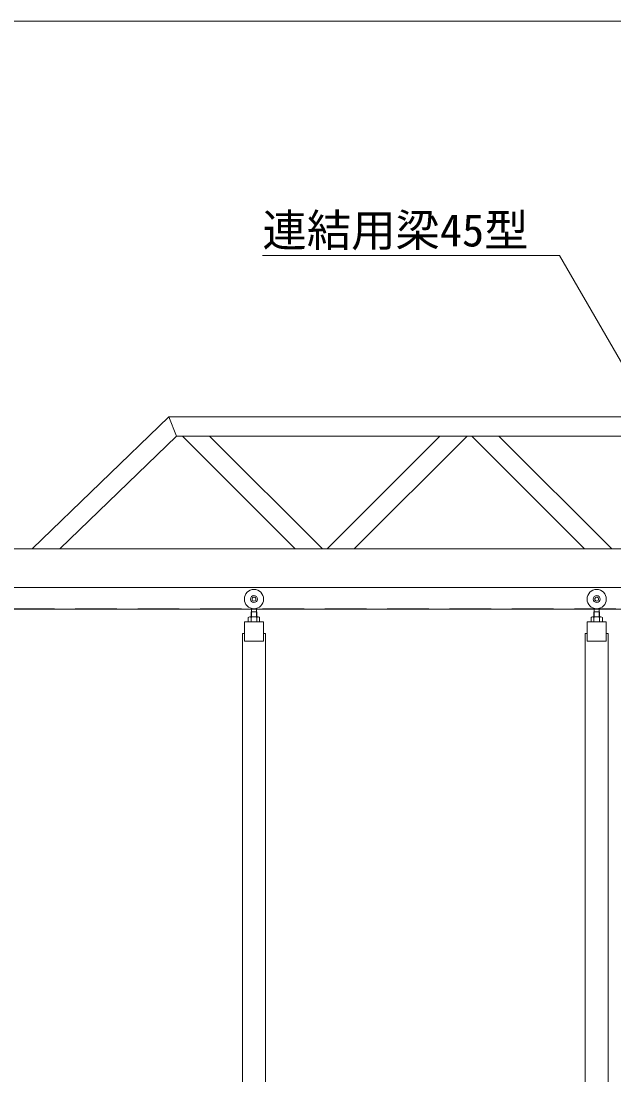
# Model space of a CAD drawing. Units: millimetres, scale not verified. Extents: x -12090 to 12090, y -18325 to 18325.
# Drawn here: x -8690 to -7150, y 8600 to 11339 of the extents above; entities that cross this region are included whole.
import ezdxf
from ezdxf.enums import TextEntityAlignment as Align

# ---------------------------------------------------------------- set-up
doc = ezdxf.new("R2010")
doc.units = ezdxf.units.MM
doc.header["$LTSCALE"] = 90
doc.linetypes.add('DASHED1', pattern=[1.8, 1.2, -0.6])
for name, color, linetype, lineweight in [('0-B_寸法', 134, 'Continuous', 18), ('1-0_中央走行棒', 134, 'Continuous', 18), ('1-B_文字', 134, 'Continuous', 18), ('1-D_連結用梁45', 134, 'Continuous', 18)]:
    doc.layers.add(name, color=color, linetype=linetype, lineweight=lineweight)
doc.styles.add('ＭＳ ゴシック', font='')
doc.styles.get('ＭＳ ゴシック').set_extended_font_data('MS Gothic')

msp = doc.modelspace()

# ---------------------------------------------------------------- linework, layer by layer
at = {"layer": '0-B_寸法'}
msp.add_line((-9834.19, 11338.6), (1733.81, 11338.6), dxfattribs=at)
at = {"layer": '1-0_中央走行棒'}
for p, q in [((-8091.44, 9803.6), (-8091.44, 9812.39)), ((-8078.94, 9803.6), (-8078.94, 9812.39)), ((-7201.44, 9803.6), (-7201.44, 9812.39)), ((-7188.94, 9803.6), (-7188.94, 9812.39)), ((-8096.32, 9790.56), (-8074.07, 9790.56)), ((-8096.32, 9790.56), (-8092.69, 9790.56)), ((-8093.13, 9790.56), (-8093.13, 9790.6)), ((-8092.69, 9788.56), (-8092.69, 9777.56)), ((-8091.89, 9790.56), (-8091.89, 9803.6)), ((-8078.49, 9790.56), (-8078.49, 9803.6)), ((-8077.69, 9790.56), (-8074.07, 9790.56)), ((-8077.69, 9788.56), (-8077.69, 9777.56)), ((-8077.26, 9790.56), (-8077.26, 9790.6)), ((-7206.32, 9790.56), (-7184.07, 9790.56)), ((-7206.32, 9790.56), (-7202.69, 9790.56)), ((-7203.13, 9790.56), (-7203.13, 9790.6)), ((-7202.69, 9788.56), (-7202.69, 9777.56)), ((-7201.89, 9790.56), (-7201.89, 9803.6)), ((-7188.49, 9790.56), (-7188.49, 9803.6)), ((-7187.7, 9790.56), (-7184.07, 9790.56)), ((-7187.7, 9788.56), (-7187.7, 9777.56)), ((-7187.26, 9790.56), (-7187.26, 9790.6))]:
    msp.add_line(p, q, dxfattribs=at)
for points in [[(-8110.2, 9727.56), (-8060.19, 9727.56), (-8060.19, 9777.56), (-8110.2, 9777.56)], [(-7220.2, 9727.56), (-7170.19, 9727.56), (-7170.19, 9777.56), (-7220.2, 9777.56)]]:
    msp.add_lwpolyline(points, close=True, dxfattribs=at)
for points in [[(-8070.44, 9788.56), (-8070.44, 9777.56), (-8099.95, 9777.56), (-8099.95, 9788.56)], [(-8093.13, 9790.6), (-8092.2, 9790.6), (-8092.2, 9803.6), (-8085.19, 9803.6)], [(-8077.26, 9790.6), (-8078.19, 9790.6), (-8078.19, 9803.6), (-8085.19, 9803.6)], [(-7180.44, 9788.56), (-7180.44, 9777.56), (-7209.94, 9777.56), (-7209.94, 9788.56)], [(-7203.13, 9790.6), (-7202.2, 9790.6), (-7202.2, 9803.6), (-7195.19, 9803.6)], [(-7187.26, 9790.6), (-7188.19, 9790.6), (-7188.19, 9803.6), (-7195.19, 9803.6)], [(-8110.2, 9747.56), (-8115.19, 9747.56), (-8115.19, 8415.56)], [(-8055.19, 8415.56), (-8055.19, 9747.56), (-8060.19, 9747.56)], [(-7220.2, 9747.56), (-7225.19, 9747.56), (-7225.19, 8415.56)], [(-7165.2, 8415.56), (-7165.2, 9747.56), (-7170.19, 9747.56)]]:
    msp.add_lwpolyline(points, dxfattribs=at)
for centre, radius in [((-8085.19, 9836.6), 25), ((-7195.19, 9836.6), 25), ((-8085.19, 9836.6), 9), ((-8085.19, 9836.6), 5), ((-7195.19, 9836.6), 9), ((-7195.19, 9836.6), 5)]:
    msp.add_circle(centre, radius, dxfattribs=at)
for centre, radius, start, end in [((-8096.32, 9786.28), 4.28, 32.227, 147.773), ((-8085.19, 9775.49), 15.07, 60.137, 119.863), ((-8074.07, 9786.28), 4.28, 32.227, 147.773), ((-7206.32, 9786.28), 4.28, 32.227, 147.773), ((-7195.19, 9775.49), 15.07, 60.137, 119.863), ((-7184.07, 9786.28), 4.28, 32.227, 147.773)]:
    msp.add_arc(centre, radius, start, end, dxfattribs=at)
at = {"layer": '1-B_文字'}
msp.add_line((-8063.16, 10729.86), (-7292.1, 10729.86), dxfattribs=at)
msp.add_lwpolyline([(-7032.08, 10280.68), (-7291.41, 10729.86), (-7291.85, 10729.86)], dxfattribs=at)
at = {"layer": '1-D_連結用梁45'}
for p, q in [((-8306.19, 10310), (-8661.38, 9967)), ((-8306.19, 10310), (-5406.19, 10310)), ((-8306.19, 10310), (-8285.99, 10260)), ((-8285.99, 10260), (-8589.4, 9967)), ((-5456.2, 10260), (-8285.99, 10260)), ((-8200.46, 10260), (-8271.17, 10260)), ((-7978.17, 9967), (-8271.17, 10260)), ((-7907.45, 9967), (-8200.46, 10260)), ((-7895.46, 9967), (-7602.45, 10260)), ((-7824.74, 9967), (-7531.75, 10260)), ((-7602.45, 10260), (-7531.75, 10260)), ((-7449.04, 10260), (-7519.74, 10260)), ((-7226.75, 9967), (-7519.74, 10260)), ((-7156.03, 9967), (-7449.04, 10260)), ((-10000.2, 9967), (-5417.5, 9967)), ((-7907.45, 9967), (-7978.17, 9967)), ((-7895.46, 9967), (-7824.74, 9967)), ((-7156.03, 9967), (-7226.75, 9967))]:
    msp.add_line(p, q, dxfattribs=at)
at = {"layer": '1-D_連結用梁45', "linetype": 'DASHED1'}
msp.add_line((-9845.19, 9811.6), (-5400.19, 9811.6), dxfattribs=at)
at = {"layer": '1-D_連結用梁45'}
for points in [[(-5406.19, 9967), (-5406.19, 9867), (-9600.19, 9867)], [(-9000.19, 9867), (-5400.19, 9867), (-5400.19, 9810), (-9000.19, 9810), (-9000.19, 9813)]]:
    msp.add_lwpolyline(points, dxfattribs=at)

# ---------------------------------------------------------------- texts
at = {"layer": '1-B_文字', "style": 'ＭＳ ゴシック'}
msp.add_text('連結用梁45型', height=84.46, dxfattribs=at).set_placement((-8063.16, 10727.51), align=Align.BOTTOM_LEFT)

doc.saveas('drawing.dxf')
